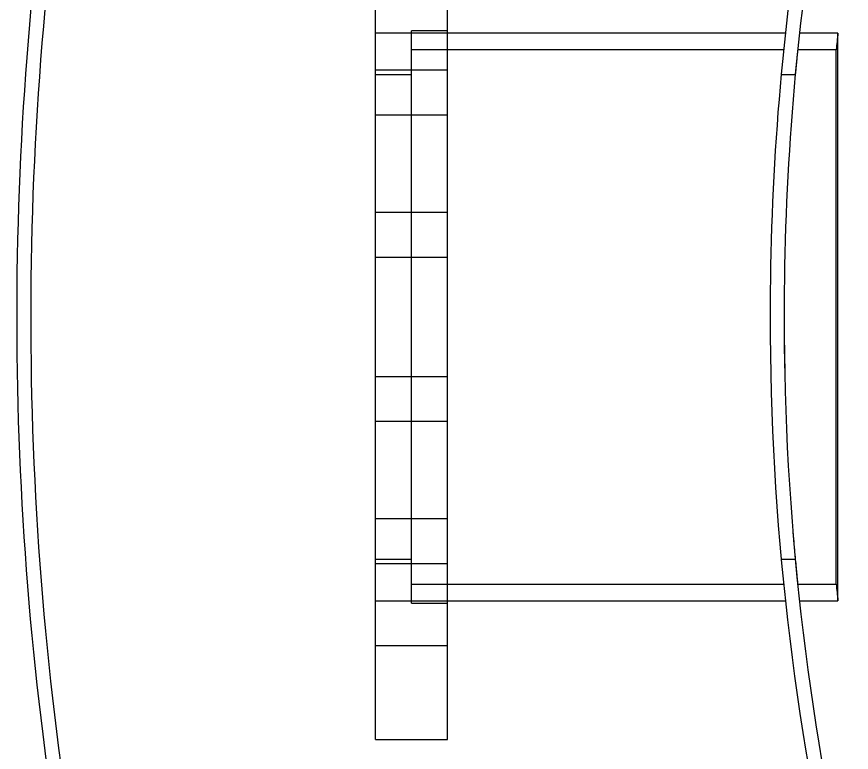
# Model space of a CAD drawing. Header units: metres. Extents: x 0 to 21025, y 0 to 14850.
# Drawn here: x 4763.8 to 5240.1, y 8565.5 to 8985.2 of the extents above; entities that cross this region are included whole.
import ezdxf

# ---------------------------------------------------------------- set-up
doc = ezdxf.new("R2010")
doc.units = ezdxf.units.M
doc.header["$LTSCALE"] = 25
doc.layers.add('SL1', color=8, linetype='Continuous')

msp = doc.modelspace()

# ---------------------------------------------------------------- linework, layer by layer
at = {"layer": 'SL1'}
for p, q in [((4968.482, 8572.813), (4968.482, 9054.954)), ((5009.718, 8572.813), (5009.718, 9054.954)), ((4968.482, 8976.014), (5009.718, 8976.014)), ((4989.1, 8650.604), (4989.1, 8977.163)), ((5009.718, 8977.163), (4989.1, 8977.163)), ((5202.483, 8975.804), (4989.1, 8975.804)), ((5232.477, 8975.804), (5210.524, 8975.804)), ((5232.477, 8651.964), (5232.477, 8975.804)), ((5201.488, 8966.304), (4989.1, 8966.304)), ((5231.482, 8966.304), (5209.523, 8966.304)), ((5231.482, 8661.463), (5231.482, 8966.304)), ((5009.718, 8954.572), (4968.482, 8954.572)), ((4989.1, 8952.059), (4968.482, 8952.059)), ((5208.143, 8952.059), (5200.103, 8952.059)), ((4968.482, 8929.168), (5009.718, 8929.168)), ((5009.718, 8873.432), (4968.482, 8873.432)), ((4968.482, 8848.028), (5009.718, 8848.028)), ((5009.718, 8779.739), (4968.482, 8779.739)), ((4968.482, 8754.336), (5009.718, 8754.336)), ((5009.718, 8698.599), (4968.482, 8698.599)), ((4968.482, 8675.709), (4989.1, 8675.709)), ((5200.103, 8675.709), (5208.143, 8675.709)), ((4968.482, 8673.195), (5009.718, 8673.195)), ((4989.1, 8661.463), (5201.488, 8661.463)), ((5209.523, 8661.463), (5231.482, 8661.463)), ((5009.718, 8651.753), (4968.482, 8651.753)), ((4989.1, 8651.964), (5202.483, 8651.964)), ((5210.524, 8651.964), (5232.477, 8651.964)), ((4989.1, 8650.604), (5009.718, 8650.604)), ((4968.482, 8626.349), (5009.718, 8626.349)), ((4968.482, 8572.813), (5009.718, 8572.813))]:
    msp.add_line(p, q, dxfattribs=at)
for centre, radius, start, end in [((6679.759, 8813.884), 1916, 173.023098, 191.096015), ((6679.759, 8813.884), 1908, 172.993698, 191.448467), ((6701.759, 8813.884), 1508, 171.121853, 180), ((6701.759, 8813.884), 1500, 171.074117, 180), ((6731.759, 8813.884), 1508, 173.83604, 174.198958), ((6701.759, 8813.884), 1508, 180, 193.1555), ((6701.759, 8813.884), 1500, 180, 192.986973), ((6731.759, 8813.884), 1508, 185.801042, 186.16396)]:
    msp.add_arc(centre, radius, start, end, dxfattribs=at)
for points, knots in [([(5209.523, 8966.304), (5209.523, 8966.304), (5209.538, 8966.453), (5209.485, 8965.932), (5209.355, 8964.654), (5209.12, 8962.32), (5208.797, 8959.031), (5208.444, 8955.383), (5208.176, 8952.463), (5208.068, 8951.297)], [0, 0, 0, 0, 0.0000033, 0.1715074, 0.3462396, 0.5231861, 0.7014227, 0.8807876, 1, 1, 1, 1]), ([(5201.759, 8813.884), (5201.759, 8813.884), (5201.744, 8810), (5201.8, 8802.154), (5201.894, 8792.384), (5202.015, 8786.589), (5202.055, 8784.671)], [0, 0, 0, 0, 0.0000182, 0.3963825, 0.8001991, 1, 1, 1, 1]), ([(5206.736, 8691.82), (5206.762, 8691.486), (5206.988, 8688.652), (5207.389, 8684.017), (5207.921, 8678.017), (5208.394, 8672.928), (5208.798, 8668.715), (5209.121, 8665.445), (5209.352, 8663.142), (5209.496, 8661.724), (5209.514, 8661.55), (5209.523, 8661.463)], [0, 0, 0, 0, 0.0164396, 0.1393421, 0.2633091, 0.3879397, 0.5125714, 0.636513, 0.7593826, 0.8808094, 1, 1, 1, 1])]:
    msp.add_open_spline(points, degree=3, knots=knots, dxfattribs=at)

doc.saveas('drawing.dxf')
